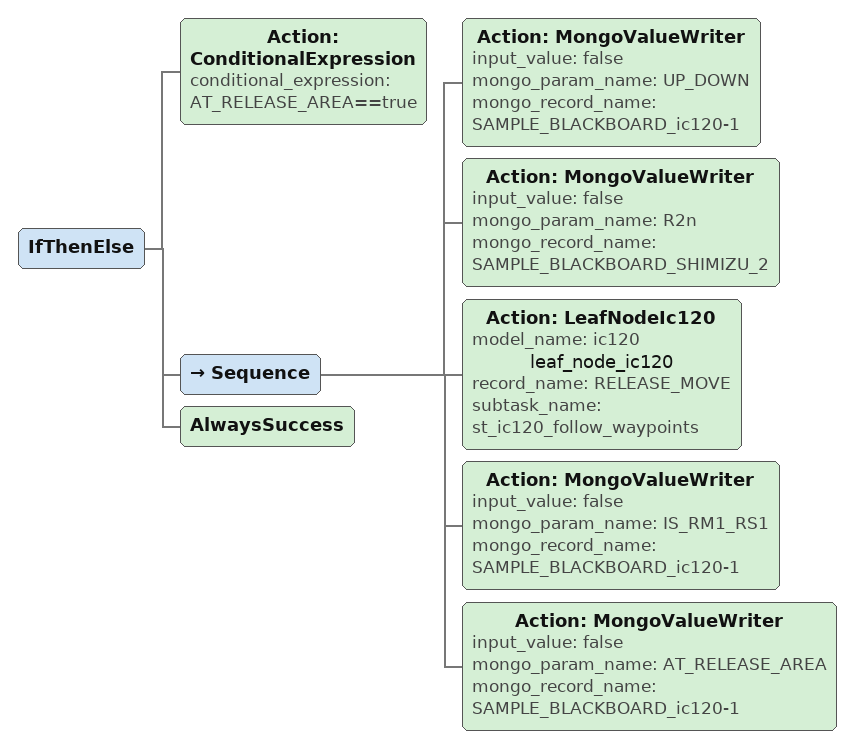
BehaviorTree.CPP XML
<IfThenElse>
    <Action ID="ConditionalExpression" conditional_expression="AT_RELEASE_AREA==true"/>
    <Sequence>
        <Action ID="MongoValueWriter" input_value="false" mongo_param_name="UP_DOWN" mongo_record_name="SAMPLE_BLACKBOARD_ic120-1"/>
        <Action ID="MongoValueWriter" input_value="false" mongo_param_name="R2n" mongo_record_name="SAMPLE_BLACKBOARD_SHIMIZU_2"/>
        <Action ID="LeafNodeIc120" model_name="ic120" name="leaf_node_ic120" record_name="RELEASE_MOVE" subtask_name="st_ic120_follow_waypoints"/>
        <Action ID="MongoValueWriter" input_value="false" mongo_param_name="IS_RM1_RS1" mongo_record_name="SAMPLE_BLACKBOARD_ic120-1"/>
        <Action ID="MongoValueWriter" input_value="false" mongo_param_name="AT_RELEASE_AREA" mongo_record_name="SAMPLE_BLACKBOARD_ic120-1"/>
    </Sequence>
    <AlwaysSuccess/>
</IfThenElse>
